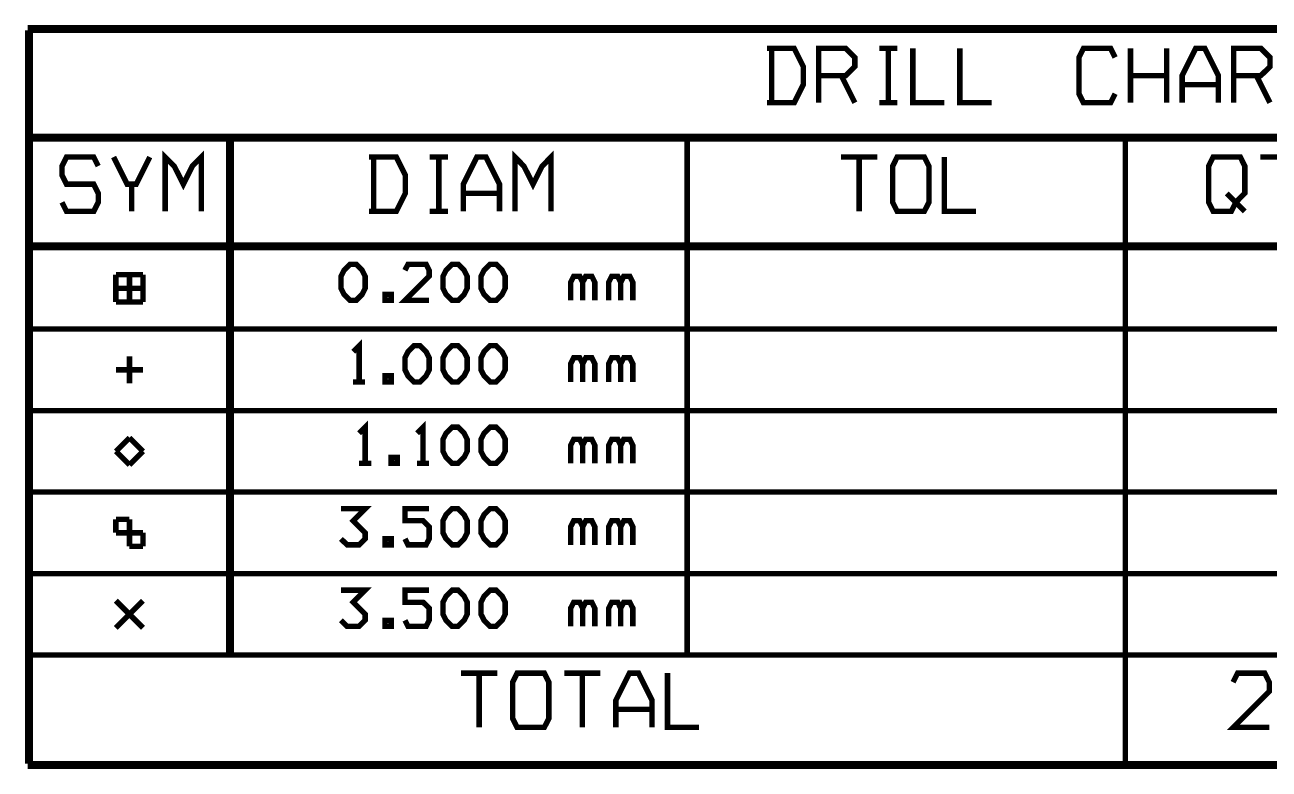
# Model space of a CAD drawing. Extents: x -7 to 100, y -42 to 30.
# Drawn here: x 2 to 60.2, y -41.7 to -6.9 of the extents above; entities that cross this region are included whole.
import ezdxf

# ---------------------------------------------------------------- set-up
doc = ezdxf.new("R2010")
doc.units = 0
doc.header["$MEASUREMENT"] = 0
doc.layers.add('22-315-0_DRD', color=7, linetype='CONTINUOUS')

msp = doc.modelspace()

# ---------------------------------------------------------------- linework, layer by layer
at = {"layer": '22-315-0_DRD', "const_width": 0.254}
for points in [[(97.028, -6.985), (2.159, -6.985)], [(2.159, -41.402), (2.159, -7.112)], [(96.901, -7.112), (2.286, -7.112)], [(2.286, -41.402), (2.286, -7.112)], [(36.73348, -10.49782), (38.00348, -10.49782), (38.42766, -9.652), (38.42766, -8.80618), (38.00348, -7.95782), (36.73348, -7.95782)], [(36.94684, -10.49782), (36.94684, -7.95782)], [(39.14648, -9.22782), (40.41648, -9.22782), (40.84066, -8.80618), (40.84066, -8.382), (40.41648, -7.95782), (39.14648, -7.95782), (39.14648, -10.49782)], [(42.82948, -7.95782), (41.98366, -7.95782)], [(42.40784, -10.49782), (42.40784, -7.95782)], [(45.03166, -10.49782), (43.55084, -10.49782), (43.55084, -7.95782)], [(47.23384, -10.49782), (45.75048, -10.49782), (45.75048, -7.95782)], [(53.01234, -10.07618), (52.79898, -10.49782), (51.52898, -10.49782), (51.31816, -10.07618), (51.31816, -8.382), (51.52898, -7.95782), (52.79898, -7.95782), (53.01234, -8.382)], [(53.73116, -10.49782), (53.73116, -7.95782)], [(55.42534, -10.49782), (55.42534, -7.95782)], [(57.83834, -10.49782), (57.83834, -9.22782), (57.20334, -7.95782), (56.77916, -7.95782), (56.14416, -9.22782), (56.14416, -10.49782)], [(58.55716, -9.22782), (59.82716, -9.22782), (60.25134, -8.80618), (60.25134, -8.382), (59.82716, -7.95782), (58.55716, -7.95782), (58.55716, -10.49782)], [(40.20566, -9.22782), (40.84066, -10.49782)], [(55.42534, -9.22782), (53.73116, -9.22782)], [(59.61634, -9.22782), (60.25134, -10.49782)], [(57.83834, -9.652), (56.14416, -9.652)], [(42.82948, -10.49782), (41.98366, -10.49782)], [(96.901, -12.065), (2.286, -12.065)], [(96.901, -12.192), (2.286, -12.192)], [(11.557, -36.322), (11.557, -12.192)], [(11.684, -36.322), (11.684, -12.192)], [(32.99968, -36.322), (32.99968, -12.192)], [(53.48732, -41.402), (53.48732, -12.192)], [(10.287, -15.57782), (10.287, -13.03782), (9.86282, -13.462), (9.44118, -14.30782), (9.017, -13.462), (8.59282, -13.03782), (8.59282, -15.57782)], [(26.63698, -15.57782), (26.63698, -13.03782), (26.21534, -13.462), (25.79116, -14.30782), (25.36698, -13.462), (24.94534, -13.03782), (24.94534, -15.57782)], [(5.461, -13.462), (5.25018, -13.03782), (3.98018, -13.03782), (3.76682, -13.462), (3.76682, -13.88618), (3.98018, -14.30782), (5.25018, -14.30782), (5.461, -14.732), (5.461, -15.15618), (5.25018, -15.57782), (3.98018, -15.57782), (3.76682, -15.15618)], [(7.874, -13.03782), (7.239, -14.30782), (6.81482, -14.30782), (6.17982, -13.03782)], [(18.12798, -15.57782), (19.39798, -15.57782), (19.82216, -14.732), (19.82216, -13.88618), (19.39798, -13.03782), (18.12798, -13.03782)], [(18.34134, -15.57782), (18.34134, -13.03782)], [(21.81098, -13.03782), (20.96516, -13.03782)], [(21.38934, -15.57782), (21.38934, -13.03782)], [(24.22398, -15.57782), (24.22398, -14.30782), (23.58898, -13.03782), (23.16734, -13.03782), (22.53234, -14.30782), (22.53234, -15.57782)], [(41.88968, -13.03782), (40.1955, -13.03782)], [(41.04132, -15.57782), (41.04132, -13.03782)], [(42.81932, -15.57782), (42.6085, -15.15618), (42.6085, -13.462), (42.81932, -13.03782), (44.08932, -13.03782), (44.30268, -13.462), (44.30268, -15.15618), (44.08932, -15.57782), (42.81932, -15.57782)], [(46.50232, -15.57782), (45.0215, -15.57782), (45.0215, -13.03782)], [(57.38368, -15.15618), (57.5945, -15.57782), (58.44032, -15.57782), (58.65368, -15.15618), (59.07532, -14.732), (59.07532, -13.462), (58.8645, -13.03782), (57.5945, -13.03782), (57.38368, -13.462), (57.38368, -15.15618)], [(61.48832, -13.03782), (59.79668, -13.03782)], [(7.02818, -15.57782), (7.02818, -14.30782)], [(24.22398, -14.732), (22.53234, -14.732)], [(58.2295, -14.732), (59.07532, -15.57782)], [(21.81098, -15.57782), (20.96516, -15.57782)], [(96.901, -17.145), (2.286, -17.145)], [(96.901, -17.272), (2.286, -17.272)], [(17.23644, -19.74088), (16.9545, -19.45894), (16.81226, -19.177), (16.81226, -18.61312), (16.9545, -18.33118), (17.23644, -18.04924), (17.51838, -18.04924), (17.80032, -18.33118), (17.94256, -18.61312), (17.94256, -19.177), (17.80032, -19.45894), (17.51838, -19.74088), (17.23644, -19.74088)], [(20.93468, -19.74088), (19.80438, -19.74088), (20.93468, -18.61312), (20.93468, -18.33118), (20.79244, -18.04924), (19.94662, -18.04924), (19.80438, -18.33118)], [(22.00656, -19.74088), (21.72462, -19.45894), (21.58238, -19.177), (21.58238, -18.61312), (21.72462, -18.33118), (22.00656, -18.04924), (22.2885, -18.04924), (22.57044, -18.33118), (22.71268, -18.61312), (22.71268, -19.177), (22.57044, -19.45894), (22.2885, -19.74088), (22.00656, -19.74088)], [(23.78456, -19.74088), (23.50262, -19.45894), (23.36038, -19.177), (23.36038, -18.61312), (23.50262, -18.33118), (23.78456, -18.04924), (24.0665, -18.04924), (24.34844, -18.33118), (24.49068, -18.61312), (24.49068, -19.177), (24.34844, -19.45894), (24.0665, -19.74088), (23.78456, -19.74088)], [(6.2865, -18.542), (6.2865, -19.812)], [(7.5565, -18.542), (6.2865, -18.542)], [(6.9215, -18.542), (6.9215, -19.812)], [(7.5565, -19.812), (7.5565, -18.542)], [(28.68168, -19.74088), (28.68168, -18.89506), (28.53944, -18.61312), (28.2575, -18.61312), (28.11526, -18.89506), (27.97556, -18.61312), (27.69362, -18.61312), (27.55138, -18.89506), (27.55138, -19.74088)], [(30.45968, -19.74088), (30.45968, -18.89506), (30.31744, -18.61312), (30.0355, -18.61312), (29.89326, -18.89506), (29.75356, -18.61312), (29.47162, -18.61312), (29.32938, -18.89506), (29.32938, -19.74088)], [(7.5565, -19.177), (6.2865, -19.177)], [(28.11526, -19.74088), (28.11526, -18.89506)], [(29.89326, -19.74088), (29.89326, -18.89506)], [(6.2865, -19.812), (7.5565, -19.812)], [(18.87474, -19.74088), (19.15668, -19.74088), (19.15668, -19.45894), (18.87474, -19.45894), (18.87474, -19.74088)], [(96.901, -21.082), (2.286, -21.082)], [(17.66062, -23.55088), (17.66062, -21.85924), (17.37868, -22.14118)], [(20.22856, -23.55088), (19.94662, -23.26894), (19.80438, -22.987), (19.80438, -22.42312), (19.94662, -22.14118), (20.22856, -21.85924), (20.5105, -21.85924), (20.79244, -22.14118), (20.93468, -22.42312), (20.93468, -22.987), (20.79244, -23.26894), (20.5105, -23.55088), (20.22856, -23.55088)], [(22.00656, -23.55088), (21.72462, -23.26894), (21.58238, -22.987), (21.58238, -22.42312), (21.72462, -22.14118), (22.00656, -21.85924), (22.2885, -21.85924), (22.57044, -22.14118), (22.71268, -22.42312), (22.71268, -22.987), (22.57044, -23.26894), (22.2885, -23.55088), (22.00656, -23.55088)], [(23.78456, -23.55088), (23.50262, -23.26894), (23.36038, -22.987), (23.36038, -22.42312), (23.50262, -22.14118), (23.78456, -21.85924), (24.0665, -21.85924), (24.34844, -22.14118), (24.49068, -22.42312), (24.49068, -22.987), (24.34844, -23.26894), (24.0665, -23.55088), (23.78456, -23.55088)], [(6.9215, -22.352), (6.9215, -23.622)], [(28.68168, -23.55088), (28.68168, -22.70506), (28.53944, -22.42312), (28.2575, -22.42312), (28.11526, -22.70506), (27.97556, -22.42312), (27.69362, -22.42312), (27.55138, -22.70506), (27.55138, -23.55088)], [(28.11526, -23.55088), (28.11526, -22.70506)], [(30.45968, -23.55088), (30.45968, -22.70506), (30.31744, -22.42312), (30.0355, -22.42312), (29.89326, -22.70506), (29.75356, -22.42312), (29.47162, -22.42312), (29.32938, -22.70506), (29.32938, -23.55088)], [(29.89326, -23.55088), (29.89326, -22.70506)], [(7.5565, -22.987), (6.2865, -22.987)], [(18.87474, -23.55088), (19.15668, -23.55088), (19.15668, -23.26894), (18.87474, -23.26894), (18.87474, -23.55088)], [(17.94256, -23.55088), (17.37868, -23.55088)], [(96.901, -24.892), (2.286, -24.892)], [(17.94256, -27.36088), (17.94256, -25.66924), (17.66062, -25.95118)], [(20.6502, -27.36088), (20.6502, -25.66924), (20.36826, -25.95118)], [(22.00656, -27.36088), (21.72462, -27.07894), (21.58238, -26.797), (21.58238, -26.23312), (21.72462, -25.95118), (22.00656, -25.66924), (22.2885, -25.66924), (22.57044, -25.95118), (22.71268, -26.23312), (22.71268, -26.797), (22.57044, -27.07894), (22.2885, -27.36088), (22.00656, -27.36088)], [(23.78456, -27.36088), (23.50262, -27.07894), (23.36038, -26.797), (23.36038, -26.23312), (23.50262, -25.95118), (23.78456, -25.66924), (24.0665, -25.66924), (24.34844, -25.95118), (24.49068, -26.23312), (24.49068, -26.797), (24.34844, -27.07894), (24.0665, -27.36088), (23.78456, -27.36088)], [(6.9215, -26.162), (6.2865, -26.797)], [(7.5565, -26.797), (6.9215, -26.162)], [(28.68168, -27.36088), (28.68168, -26.51506), (28.53944, -26.23312), (28.2575, -26.23312), (28.11526, -26.51506), (27.97556, -26.23312), (27.69362, -26.23312), (27.55138, -26.51506), (27.55138, -27.36088)], [(30.45968, -27.36088), (30.45968, -26.51506), (30.31744, -26.23312), (30.0355, -26.23312), (29.89326, -26.51506), (29.75356, -26.23312), (29.47162, -26.23312), (29.32938, -26.51506), (29.32938, -27.36088)], [(6.2865, -26.797), (6.9215, -27.432)], [(6.9215, -27.432), (7.5565, -26.797)], [(28.11526, -27.36088), (28.11526, -26.51506)], [(29.89326, -27.36088), (29.89326, -26.51506)], [(18.2245, -27.36088), (17.66062, -27.36088)], [(19.15668, -27.36088), (19.43862, -27.36088), (19.43862, -27.07894), (19.15668, -27.07894), (19.15668, -27.36088)], [(20.93468, -27.36088), (20.36826, -27.36088)], [(96.901, -28.702), (2.286, -28.702)], [(16.81226, -30.88894), (17.09674, -31.17088), (17.66062, -31.17088), (17.94256, -30.88894), (17.94256, -30.607), (17.37868, -30.04312), (17.94256, -29.47924), (16.81226, -29.47924)], [(19.80438, -30.88894), (19.94662, -31.17088), (20.79244, -31.17088), (20.93468, -30.88894), (20.93468, -30.32506), (20.6502, -30.04312), (19.80438, -30.04312), (19.80438, -29.47924), (20.93468, -29.47924)], [(22.00656, -31.17088), (21.72462, -30.88894), (21.58238, -30.607), (21.58238, -30.04312), (21.72462, -29.76118), (22.00656, -29.47924), (22.2885, -29.47924), (22.57044, -29.76118), (22.71268, -30.04312), (22.71268, -30.607), (22.57044, -30.88894), (22.2885, -31.17088), (22.00656, -31.17088)], [(23.78456, -31.17088), (23.50262, -30.88894), (23.36038, -30.607), (23.36038, -30.04312), (23.50262, -29.76118), (23.78456, -29.47924), (24.0665, -29.47924), (24.34844, -29.76118), (24.49068, -30.04312), (24.49068, -30.607), (24.34844, -30.88894), (24.0665, -31.17088), (23.78456, -31.17088)], [(6.2865, -29.972), (6.2865, -30.607)], [(6.9215, -29.972), (6.2865, -29.972)], [(6.9215, -31.242), (6.9215, -29.972)], [(28.68168, -31.17088), (28.68168, -30.32506), (28.53944, -30.04312), (28.2575, -30.04312), (28.11526, -30.32506), (27.97556, -30.04312), (27.69362, -30.04312), (27.55138, -30.32506), (27.55138, -31.17088)], [(28.11526, -31.17088), (28.11526, -30.32506)], [(30.45968, -31.17088), (30.45968, -30.32506), (30.31744, -30.04312), (30.0355, -30.04312), (29.89326, -30.32506), (29.75356, -30.04312), (29.47162, -30.04312), (29.32938, -30.32506), (29.32938, -31.17088)], [(29.89326, -31.17088), (29.89326, -30.32506)], [(6.2865, -30.607), (7.5565, -30.607)], [(7.5565, -30.607), (7.5565, -31.242)], [(18.87474, -31.17088), (19.15668, -31.17088), (19.15668, -30.88894), (18.87474, -30.88894), (18.87474, -31.17088)], [(7.5565, -31.242), (6.9215, -31.242)], [(96.901, -32.512), (2.286, -32.512)], [(7.5565, -33.782), (6.2865, -35.052)], [(7.5565, -35.052), (6.2865, -33.782)], [(16.81226, -34.69894), (17.09674, -34.98088), (17.66062, -34.98088), (17.94256, -34.69894), (17.94256, -34.417), (17.37868, -33.85312), (17.94256, -33.28924), (16.81226, -33.28924)], [(19.80438, -34.69894), (19.94662, -34.98088), (20.79244, -34.98088), (20.93468, -34.69894), (20.93468, -34.13506), (20.6502, -33.85312), (19.80438, -33.85312), (19.80438, -33.28924), (20.93468, -33.28924)], [(22.00656, -34.98088), (21.72462, -34.69894), (21.58238, -34.417), (21.58238, -33.85312), (21.72462, -33.57118), (22.00656, -33.28924), (22.2885, -33.28924), (22.57044, -33.57118), (22.71268, -33.85312), (22.71268, -34.417), (22.57044, -34.69894), (22.2885, -34.98088), (22.00656, -34.98088)], [(23.78456, -34.98088), (23.50262, -34.69894), (23.36038, -34.417), (23.36038, -33.85312), (23.50262, -33.57118), (23.78456, -33.28924), (24.0665, -33.28924), (24.34844, -33.57118), (24.49068, -33.85312), (24.49068, -34.417), (24.34844, -34.69894), (24.0665, -34.98088), (23.78456, -34.98088)], [(28.68168, -34.98088), (28.68168, -34.13506), (28.53944, -33.85312), (28.2575, -33.85312), (28.11526, -34.13506), (27.97556, -33.85312), (27.69362, -33.85312), (27.55138, -34.13506), (27.55138, -34.98088)], [(30.45968, -34.98088), (30.45968, -34.13506), (30.31744, -33.85312), (30.0355, -33.85312), (29.89326, -34.13506), (29.75356, -33.85312), (29.47162, -33.85312), (29.32938, -34.13506), (29.32938, -34.98088)], [(28.11526, -34.98088), (28.11526, -34.13506)], [(29.89326, -34.98088), (29.89326, -34.13506)], [(18.87474, -34.98088), (19.15668, -34.98088), (19.15668, -34.69894), (18.87474, -34.69894), (18.87474, -34.98088)], [(96.901, -36.322), (2.286, -36.322)], [(24.11984, -37.16782), (22.42566, -37.16782)], [(23.27148, -39.70782), (23.27148, -37.16782)], [(25.04948, -39.70782), (24.83866, -39.28618), (24.83866, -37.592), (25.04948, -37.16782), (26.31948, -37.16782), (26.53284, -37.592), (26.53284, -39.28618), (26.31948, -39.70782), (25.04948, -39.70782)], [(28.94584, -37.16782), (27.25166, -37.16782)], [(28.09748, -39.70782), (28.09748, -37.16782)], [(31.35884, -39.70782), (31.35884, -38.43782), (30.72384, -37.16782), (30.29966, -37.16782), (29.66466, -38.43782), (29.66466, -39.70782)], [(33.55848, -39.70782), (32.07766, -39.70782), (32.07766, -37.16782)], [(60.21832, -39.70782), (58.52668, -39.70782), (60.21832, -38.01618), (60.21832, -37.592), (60.0075, -37.16782), (58.7375, -37.16782), (58.52668, -37.592)], [(31.35884, -38.862), (29.66466, -38.862)], [(96.901, -41.402), (2.286, -41.402)], [(97.028, -41.529), (2.159, -41.529)]]:
    msp.add_lwpolyline(points, dxfattribs=at)

doc.saveas('drawing.dxf')
